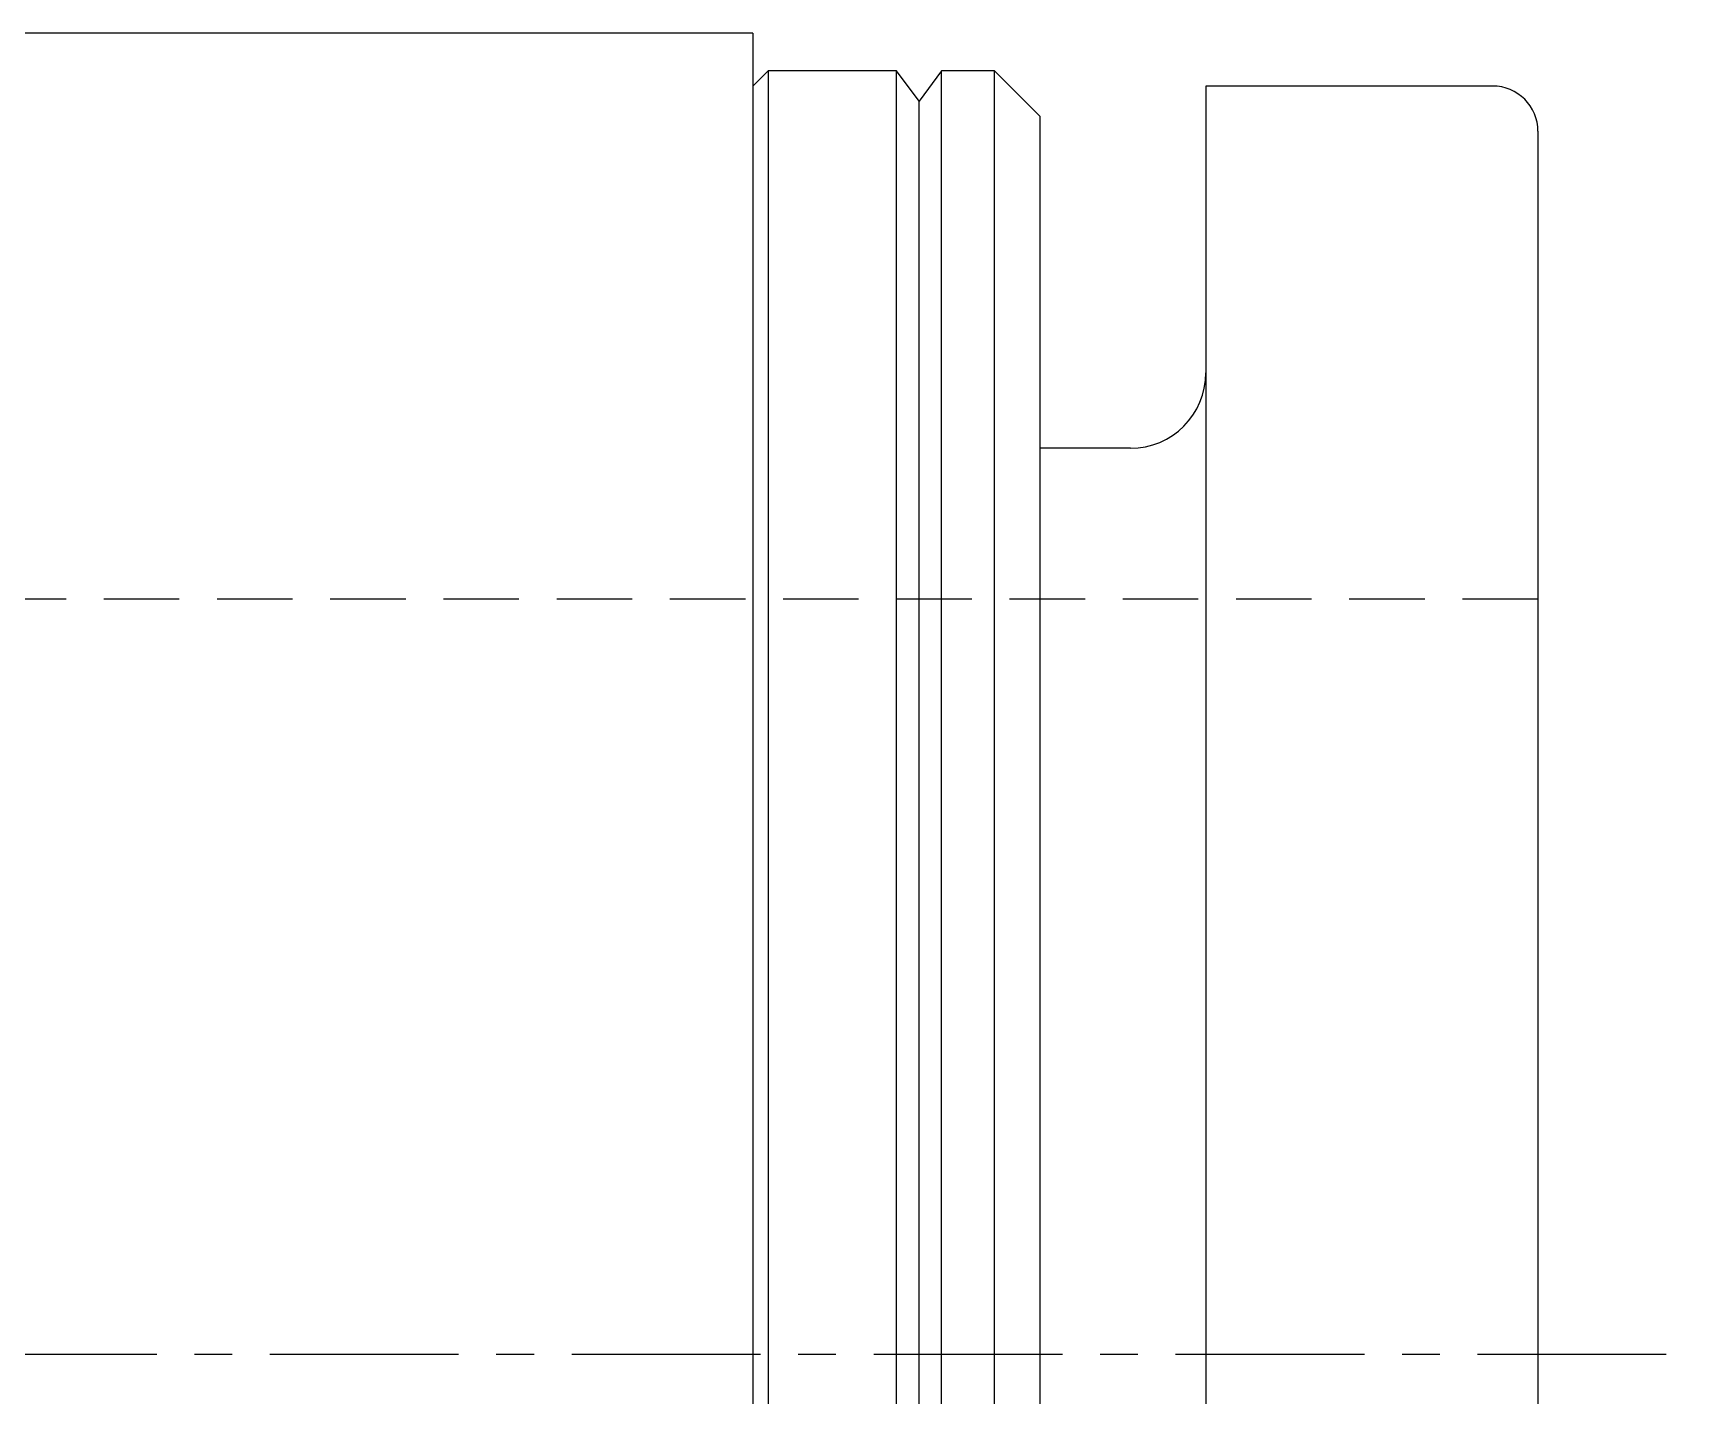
# Model space of a CAD drawing. Extents: x -6 to 96, y -23 to 73.
# Drawn here: x 47.67 to 58.64, y 12.27 to 21.3 of the extents above; entities that cross this region are included whole.
import ezdxf

# ---------------------------------------------------------------- set-up
doc = ezdxf.new("R2010")
doc.units = 0
doc.linetypes.add('CENTER', pattern=[2, 1.25, -0.25, 0.25, -0.25])
doc.linetypes.add('DASHED', pattern=[0.75, 0.5, -0.25])
doc.layers.get('0').update_dxf_attribs({"linetype": 'CONTINUOUS'})
doc.layers.add('CENTER', color=1, linetype='CENTER')

msp = doc.modelspace()

# ---------------------------------------------------------------- linework, layer by layer
at = {"color": 7, "linetype": 'CONTINUOUS'}
for p, q in [((52.437, 21.3), (45.937, 21.3)), ((52.437, 21.3), (52.437, 3.8)), ((52.537, 21.05), (52.437, 20.95)), ((52.537, 21.05), (52.537, 4.05)), ((53.387, 21.05), (52.537, 21.05)), ((53.387, 4.05), (53.387, 21.05)), ((53.537, 20.85), (53.387, 21.05)), ((53.687, 21.05), (53.537, 20.85)), ((53.687, 4.05), (53.687, 21.05)), ((54.037, 21.05), (53.687, 21.05)), ((54.037, 4.05), (54.037, 21.05)), ((54.337, 20.75), (54.037, 21.05)), ((57.337, 20.95), (55.437, 20.95)), ((55.437, 20.95), (55.437, 4.15)), ((53.537, 4.25), (53.537, 20.85)), ((54.337, 20.75), (54.337, 4.35)), ((57.637, 20.65), (57.637, 4.45)), ((54.937, 18.55), (54.337, 18.55))]:
    msp.add_line(p, q, dxfattribs=at)
at = {"color": 3, "linetype": 'DASHED'}
msp.add_line((57.637, 17.55), (36.737, 17.55), dxfattribs=at)
at = {"color": 7, "linetype": 'CONTINUOUS'}
for centre, radius, start, end in [((57.337, 20.65), 0.3, 0, 90), ((54.937, 19.05), 0.5, 270, 0)]:
    msp.add_arc(centre, radius, start, end, dxfattribs=at)
at = {"layer": 'CENTER', "color": 1, "linetype": 'CENTER'}
msp.add_line((13.237, 12.55), (58.637, 12.55), dxfattribs=at)

doc.saveas('drawing.dxf')
